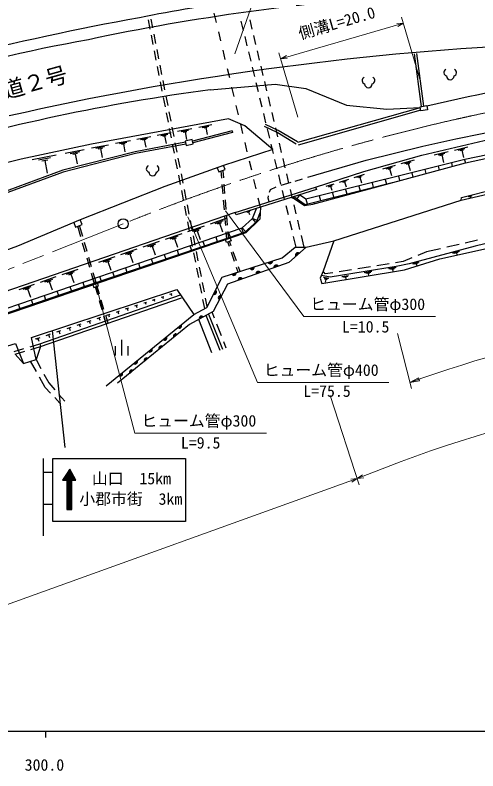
# Model space of a CAD drawing. Units: millimetres, scale not verified. Extents: x 40000 to 680000, y 20000 to 380000.
# Drawn here: x 363222 to 436234, y 198715 to 318102 of the extents above; entities that cross this region are included whole.
import ezdxf
from ezdxf.enums import TextEntityAlignment as Align

# ---------------------------------------------------------------- set-up
doc = ezdxf.new("R2010")
doc.units = ezdxf.units.MM
doc.header["$LTSCALE"] = 1000
doc.linetypes.add('CHAIN', pattern=[18.5, 12, -1.5, 3.5, -1.5])
for name, color, linetype, lineweight in [('M-BGD', 7, 'Continuous', 25), ('M-BMK', 2, 'CHAIN', 13), ('M-BMK-SRVR', 3, 'Continuous', 25), ('M-STR-HTXT', 7, 'Continuous', 13), ('M-STR-STR1', 1, 'Continuous', 25), ('M-STR-STRC', 7, 'Continuous', 25), ('M-STR-STRD', 5, 'Continuous', 25), ('M-TTL-BAND', 7, 'Continuous', 25)]:
    doc.layers.add(name, color=color, linetype=linetype, lineweight=lineweight)
doc.styles.add('ＭＳ ゴシック', font='')
doc.styles.get('ＭＳ ゴシック').set_extended_font_data('MS Gothic')

msp = doc.modelspace()

# ---------------------------------------------------------------- hatches: boundary and pattern name
at = {"layer": 'M-STR-HTXT'}
msp.add_hatch(color=256, dxfattribs=at).paths.add_polyline_path([(425516, 260085), (426844, 260825), (427013, 260355)])
at = {"layer": 'M-STR-STRC'}
h = msp.add_hatch(dxfattribs=at)
h.set_pattern_fill('USER', color=256, style=0, pattern_type=2)
h.set_pattern_definition([(47.12185, (866953, 275161), (-58.29559, 54.1302), []), (137.12185, (866953, 275161), (-54.13291, -58.29851), [])])
h.paths.add_polyline_path([(372170, 244621), (372801, 244626), (371847, 246397), (370708, 244622), (371378, 244619), (371374, 239991), (372170, 239993)])

# ---------------------------------------------------------------- linework, layer by layer
at = {"layer": 'M-BGD'}
for p, q in [((384535, 315899), (384250, 317358)), ((384955, 316097), (384692, 317444)), ((399259, 315687), (398905, 317144)), ((385013, 313445), (384726, 314918)), ((385433, 313643), (385146, 315115)), ((399849, 313257), (399495, 314715)), ((385491, 310992), (385204, 312464)), ((385911, 311189), (385624, 312661)), ((400439, 310828), (400085, 312285)), ((427324, 303643), (426230, 311968)), ((427721, 303695), (426626, 312020)), ((385969, 308538), (385682, 310010)), ((386389, 308735), (386102, 310207)), ((401030, 308398), (400675, 309856)), ((386447, 306084), (386160, 307556)), ((386867, 306281), (386580, 307753)), ((401620, 305969), (401266, 307427)), ((386926, 303630), (386639, 305102)), ((387346, 303827), (387059, 305300)), ((402210, 303540), (401856, 304997)), ((407823, 298020), (427193, 303514)), ((387404, 301176), (387117, 302649)), ((387824, 301373), (387537, 302846)), ((402800, 301110), (402446, 302568)), ((407932, 297635), (427302, 303129)), ((387882, 298722), (387595, 300195)), ((388302, 298920), (388015, 300392)), ((388824, 299748), (391109, 300192)), ((389425, 299707), (390568, 299929)), ((389740, 299610), (390312, 299721)), ((390026, 299665), (390263, 298446)), ((397455, 299826), (391191, 298212)), ((392195, 300403), (394273, 300806)), ((392742, 300365), (393780, 300567)), ((393028, 300277), (393547, 300378)), ((393288, 300328), (393503, 299220)), ((397455, 299826), (397530, 299535)), ((403390, 298681), (403036, 300139)), ((382442, 298508), (384651, 298938)), ((383023, 298468), (384128, 298683)), ((383328, 298375), (383880, 298482)), ((385614, 299125), (387861, 299561)), ((386205, 299084), (387329, 299302)), ((386515, 298989), (387077, 299098)), ((386796, 299043), (387029, 297845)), ((397530, 299535), (391254, 297919)), ((433629, 289294), (470649, 298487)), ((375281, 297117), (377931, 297632)), ((375978, 297069), (377303, 297327)), ((379075, 297854), (381402, 298306)), ((379687, 297812), (380850, 298038)), ((380008, 297714), (380590, 297827)), ((380299, 297770), (380540, 296529)), ((383604, 298428), (383833, 297250)), ((388360, 296269), (388073, 297741)), ((388780, 296466), (388493, 297938)), ((403980, 296252), (403626, 297709)), ((432558, 296788), (434670, 297282)), ((371114, 296308), (374121, 296892)), ((371905, 296254), (373408, 296546)), ((372320, 296126), (373071, 296272)), ((372695, 296199), (373007, 294595)), ((376343, 296957), (377006, 297086)), ((376675, 297021), (376949, 295608)), ((429364, 296041), (431548, 296552)), ((429944, 296023), (431036, 296279)), ((433119, 296771), (434175, 297017)), ((433416, 296692), (433944, 296815)), ((433622, 288853), (469213, 297117)), ((433680, 296753), (433943, 295627)), ((365891, 295293), (369721, 296037)), ((366898, 295224), (368813, 295596)), ((367426, 295062), (368384, 295248)), ((367905, 295155), (368302, 293112)), ((388838, 293815), (388551, 295287)), ((389258, 294012), (388971, 295484)), ((404570, 293822), (404216, 295280)), ((424122, 294638), (426221, 295225)), ((424686, 294645), (425736, 294938)), ((430251, 295942), (430797, 296069)), ((430524, 296005), (430796, 294840)), ((434144, 295265), (434273, 294749)), ((421243, 293833), (423220, 294386)), ((421774, 293839), (422762, 294116)), ((422058, 293777), (422552, 293915)), ((422305, 293846), (422600, 292791)), ((424987, 294578), (425512, 294725)), ((425250, 294652), (425563, 293532)), ((427886, 293701), (428044, 293070)), ((429972, 294222), (430120, 293630)), ((432058, 294743), (432196, 294190)), ((389317, 291361), (389030, 292833)), ((389737, 291558), (389450, 293030)), ((395832, 292337), (395738, 293496)), ((396128, 292399), (396037, 293521)), ((405160, 291393), (404806, 292850)), ((416692, 292460), (418365, 292993)), ((417146, 292482), (417982, 292748)), ((417390, 292437), (417809, 292570)), ((417599, 292503), (417883, 291611)), ((423715, 292658), (423891, 291951)), ((425800, 293179), (425968, 292511)), ((396035, 289845), (395913, 291340)), ((396331, 289907), (396209, 291403)), ((408966, 288197), (422738, 291640)), ((412323, 291069), (413560, 291463)), ((414409, 291733), (415853, 292193)), ((414800, 291752), (415523, 291982)), ((415012, 291713), (415373, 291828)), ((415192, 291770), (415438, 291000)), ((419543, 291615), (419725, 290887)), ((421629, 292136), (421811, 291409)), ((389795, 288907), (389508, 290379)), ((390215, 289104), (389928, 290577)), ((405750, 288963), (405396, 290421)), ((412685, 291002), (413303, 291199)), ((412994, 291101), (413204, 290441)), ((415371, 290572), (415553, 289844)), ((417457, 291093), (417639, 290366)), ((418682, 290626), (418701, 290552)), ((420768, 291148), (420777, 291112)), ((407198, 289425), (408966, 288197)), ((408100, 289712), (407672, 289095)), ((409114, 289007), (409296, 288280)), ((411200, 289529), (411382, 288801)), ((412425, 289062), (412472, 288873)), ((413286, 290050), (413468, 289323)), ((414510, 289583), (414548, 289433)), ((416596, 290105), (416624, 289993)), ((434723, 289450), (435313, 289604)), ((434820, 289428), (435242, 289539)), ((434918, 289407), (435170, 289473)), ((435053, 289410), (435104, 289235)), ((390273, 286453), (389986, 287926)), ((390693, 286650), (390406, 288123)), ((396238, 287354), (396116, 288849)), ((396534, 287416), (396412, 288911)), ((406340, 286534), (405986, 287992)), ((407577, 286688), (407229, 288147)), ((408555, 288482), (408451, 288333)), ((410339, 288541), (410396, 288314)), ((399594, 287020), (400453, 287293)), ((399845, 286974), (400274, 287111)), ((400060, 287042), (400205, 286585)), ((401334, 285518), (401886, 286928)), ((401790, 286685), (401868, 286654)), ((390751, 283999), (390464, 285472)), ((391171, 284197), (390884, 285669)), ((394048, 285152), (396680, 286057)), ((394766, 285203), (396082, 285656)), ((395155, 285141), (395813, 285367)), ((396442, 284862), (396320, 286357)), ((396738, 284924), (396616, 286419)), ((399439, 283817), (401334, 285518)), ((400652, 285914), (401153, 285356)), ((400700, 285957), (401399, 285684)), ((406930, 284105), (406576, 285562)), ((408156, 284256), (407808, 285715)), ((373597, 283059), (373102, 284760)), ((373883, 283149), (373390, 284844)), ((390494, 283931), (393110, 284830)), ((391208, 283981), (392516, 284431)), ((391595, 283919), (392249, 284144)), ((395484, 285254), (395967, 283850)), ((398948, 284442), (399189, 283732)), ((399052, 284478), (399553, 283920)), ((400353, 284638), (400446, 284534)), ((374766, 275417), (399439, 283817)), ((386956, 282714), (389556, 283608)), ((387665, 282764), (388965, 283211)), ((391229, 281546), (390942, 283018)), ((391649, 281743), (391362, 283215)), ((391922, 284031), (392401, 282636)), ((394877, 283056), (395119, 282347)), ((396617, 282706), (396523, 283865)), ((396910, 282806), (396819, 283927)), ((396912, 283749), (397154, 283039)), ((398172, 283386), (398218, 283252)), ((407578, 281439), (407166, 283133)), ((408823, 281454), (408388, 283283)), ((374295, 280658), (373876, 282099)), ((374581, 280749), (374162, 282189)), ((383433, 281503), (386018, 282392)), ((384138, 281553), (385431, 281997)), ((388050, 282703), (388700, 282926)), ((388375, 282814), (388852, 281428)), ((392842, 282364), (393084, 281654)), ((394101, 282000), (394148, 281864)), ((396137, 282693), (396183, 282558)), ((397023, 281534), (396773, 282257)), ((397307, 281632), (397057, 282354)), ((433261, 281874), (431312, 281428)), ((436186, 282542), (434236, 282096)), ((379926, 280298), (382495, 281181)), ((380627, 280347), (381912, 280789)), ((384521, 281492), (385167, 281714)), ((384844, 281603), (385318, 280224)), ((388771, 280978), (389013, 280268)), ((390031, 280614), (390078, 280476)), ((390807, 281671), (391048, 280961)), ((391708, 279092), (391421, 280564)), ((392128, 279289), (391841, 280761)), ((392066, 281307), (392113, 281170)), ((397842, 279172), (397351, 280589)), ((398125, 279269), (397634, 280687)), ((407397, 281436), (409134, 281458)), ((428118, 280698), (426751, 280134)), ((430337, 281205), (428118, 280698)), ((432179, 280540), (433411, 280876)), ((432373, 280521), (433253, 280760)), ((432568, 280501), (433096, 280645)), ((374992, 278258), (374574, 279698)), ((375279, 278348), (374860, 279789)), ((376434, 279097), (378988, 279975)), ((377131, 279146), (378408, 279585)), ((381007, 280286), (381649, 280507)), ((381328, 280397), (381799, 279026)), ((384701, 279592), (384943, 278882)), ((386736, 280285), (386978, 279575)), ((387996, 279921), (388043, 279783)), ((425826, 279752), (424460, 279188)), ((432844, 280528), (432919, 280258)), ((377509, 279086), (378148, 279305)), ((377828, 279196), (378297, 277834)), ((380630, 278206), (380872, 277496)), ((382666, 278899), (382907, 278189)), ((383925, 278535), (383973, 278395)), ((385960, 279228), (386008, 279089)), ((392606, 276835), (392319, 278307)), ((398419, 277504), (398169, 278227)), ((398703, 277602), (398453, 278324)), ((419281, 278358), (417306, 278041)), ((422243, 278832), (420268, 278516)), ((422115, 278068), (423335, 278269)), ((424460, 279188), (423230, 278991)), ((425957, 278837), (426979, 279139)), ((426122, 278818), (426853, 279033)), ((426288, 278798), (426726, 278927)), ((426520, 278821), (426599, 278569)), ((370646, 277107), (373165, 277973)), ((371333, 277156), (372593, 277589)), ((371706, 277096), (372335, 277313)), ((372021, 277204), (372482, 275861)), ((375766, 275597), (375272, 277298)), ((376050, 275694), (375558, 277388)), ((378595, 277513), (378837, 276803)), ((379854, 277149), (379903, 277007)), ((381890, 277842), (381938, 277701)), ((392186, 276638), (391899, 278110)), ((412127, 277211), (411834, 277641)), ((413357, 277408), (412127, 277211)), ((416319, 277883), (414344, 277566)), ((414765, 276806), (415848, 276988)), ((418303, 277427), (419523, 277635)), ((418490, 277373), (419362, 277521)), ((418677, 277319), (419200, 277408)), ((418947, 277307), (418999, 276971)), ((422302, 278013), (423174, 278157)), ((422489, 277958), (423012, 278045)), ((422759, 277946), (422811, 277613)), ((367228, 275932), (369716, 276787)), ((367907, 275980), (369151, 276408)), ((368275, 275921), (368897, 276135)), ((368586, 276028), (369042, 274701)), ((373894, 275912), (374135, 275202)), ((376560, 276820), (376802, 276110)), ((377819, 276456), (377868, 276313)), ((393084, 274381), (392797, 275854)), ((411862, 276704), (412715, 276538)), ((411961, 276576), (412570, 276458)), ((412060, 276448), (412425, 276377)), ((412227, 276343), (412136, 275926)), ((414930, 276758), (415704, 276889)), ((415095, 276711), (415560, 276789)), ((415334, 276701), (415376, 276407)), ((355811, 268963), (374766, 275417)), ((363841, 274768), (366298, 275612)), ((364512, 274815), (365740, 275237)), ((364875, 274757), (365489, 274968)), ((365182, 274863), (365632, 273552)), ((371858, 275219), (372100, 274509)), ((373118, 274856), (373167, 274711)), ((375784, 275764), (375833, 275619)), ((376252, 273926), (375893, 275158)), ((376538, 274017), (376178, 275255)), ((392664, 274184), (392377, 275656)), ((367104, 266170), (389340, 273890)), ((367243, 265741), (389487, 273465)), ((367788, 273833), (368029, 273123)), ((369047, 273470), (369097, 273323)), ((369823, 274526), (370065, 273816)), ((371082, 274163), (371132, 274017)), ((386290, 273549), (386674, 273676)), ((386482, 273612), (386567, 273356)), ((387635, 273995), (387995, 274115)), ((387815, 274055), (387895, 273815)), ((393538, 272053), (393275, 273400)), ((363717, 272447), (363959, 271737)), ((365752, 273140), (365994, 272430)), ((367012, 272777), (367062, 272629)), ((376949, 271526), (376531, 272966)), ((377236, 271616), (376817, 273056)), ((382106, 272161), (382564, 272312)), ((382335, 272236), (382437, 271931)), ((383526, 272632), (383959, 272775)), ((383742, 272703), (383838, 272415)), ((384920, 273094), (385328, 273230)), ((385124, 273162), (385215, 272890)), ((393139, 271744), (392855, 273202)), ((364977, 272084), (365027, 271935)), ((379190, 271193), (379699, 271362)), ((379444, 271277), (379557, 270938)), ((380661, 271681), (381145, 271841)), ((380903, 271761), (381010, 271439)), ((394679, 270207), (394293, 271194)), ((374613, 269674), (375203, 269870)), ((376166, 270189), (376729, 270376)), ((376448, 270283), (376572, 269907)), ((377587, 269333), (377229, 270565)), ((377875, 269417), (377515, 270656)), ((377691, 270695), (378227, 270873)), ((377959, 270784), (378078, 270427)), ((394252, 264767), (392192, 270037)), ((395572, 265117), (393348, 270674)), ((371422, 268615), (372069, 268830)), ((371745, 268722), (371889, 268291)), ((373032, 269149), (373650, 269354)), ((373341, 269252), (373478, 268840)), ((374908, 269772), (375039, 269378)), ((395772, 267413), (395044, 269276)), ((368115, 267517), (368819, 267751)), ((368467, 267634), (368623, 267164)), ((369783, 268071), (370459, 268295)), ((370121, 268183), (370270, 267733)), ((366416, 266954), (367151, 267197)), ((366632, 266917), (366999, 267039)), ((366816, 266978), (366946, 266586)), ((380019, 266812), (380019, 264312)), ((396523, 265494), (396136, 266482)), ((363077, 264967), (364611, 265425)), ((365570, 265712), (367104, 266170)), ((365718, 265286), (367243, 265741)), ((367104, 266170), (367243, 265741)), ((379019, 265812), (379019, 264312)), ((381019, 265812), (381019, 264312)), ((363235, 264545), (364760, 265000)), ((364557, 263080), (366545, 263680)), ((366568, 261780), (365668, 263415)), ((366545, 263680), (367295, 262285)), ((367950, 259269), (367050, 260904)), ((367768, 261404), (368517, 260008)), ((368777, 258403), (367950, 259269)), ((368517, 260008), (369462, 258929)), ((370121, 258177), (371066, 257097)), ((370295, 256814), (369468, 257680))]:
    msp.add_line(p, q, dxfattribs=at)
for points in [[(393990, 306316), (404240, 307197), (409086, 306489), (415489, 303893), (421845, 303263), (427138, 303498)], [(403863, 296882), (399448, 300620), (396864, 301717), (375270, 297717), (364154, 295345), (349570, 291734), (338313, 288478), (326560, 284584), (312011, 279097), (303515, 275592), (292428, 270630), (279552, 264435), (266702, 257479), (256772, 251798), (249922, 247337)], [(410628, 290949), (418240, 293406), (427389, 295990), (439908, 298917), (453980, 301519)], [(407562, 297735), (404551, 299539), (402553, 300483)], [(407768, 298079), (404740, 299892), (402724, 300845)], [(455888, 299780), (434177, 295273), (409114, 289007), (408100, 289712)], [(406944, 289344), (408873, 288050), (410180, 288256), (434266, 294747), (454373, 299113), (455944, 299430)], [(390103, 298018), (382146, 296529), (370723, 293597), (359335, 289388), (359323, 289383)], [(390166, 297725), (382211, 296236), (370812, 293310), (359441, 289107)], [(403863, 296882), (396123, 294356), (386824, 291005), (373490, 285742), (363578, 281612), (354681, 278332), (343684, 274886), (339035, 273518), (332521, 271936), (324437, 270085), (316297, 268459), (313665, 267872)], [(409134, 281458), (413523, 282430), (433622, 288853), (433629, 289294)], [(401938, 287752), (401817, 285847), (399599, 283723), (355762, 268776), (318191, 257023), (300675, 256418), (299427, 256879), (298221, 257708), (297834, 258288)], [(298140, 259338), (298616, 258620), (299399, 257900), (300266, 257515), (301077, 257284), (317966, 257718), (355576, 269676), (399052, 284478), (400700, 285957), (401327, 287558)], [(397963, 286921), (356502, 272668), (341174, 267924), (325563, 264243), (314447, 262013), (301810, 260172), (301836, 259853)], [(457910, 287156), (452178, 285561), (435822, 281621), (425393, 278838), (423360, 278416), (412947, 276711), (411547, 276957)], [(413523, 282430), (411834, 277641), (411367, 276527), (411625, 275706), (424660, 277840), (430248, 279617), (439466, 281634), (453409, 285000), (458055, 286249)], [(377590, 259536), (391443, 270823), (393473, 271925), (395904, 276693), (405344, 279737), (407397, 281436)], [(409134, 281458), (406429, 279029), (396706, 275607), (394464, 271288), (390735, 269235), (379384, 259937)], [(367243, 265741), (366545, 263680), (365806, 267173), (388729, 274780), (391443, 270823)], [(395990, 265284), (393782, 270801), (393762, 270902)], [(329319, 254773), (332040, 256771), (363259, 266243), (364557, 263080), (363236, 264543)]]:
    msp.add_lwpolyline(points, dxfattribs=at)
for points in [[(428294, 303153), (427238, 302958), (427118, 303605), (428174, 303801)], [(390208, 297530), (391288, 297761), (391146, 298427), (390065, 298197)], [(396123, 294356), (395122, 293996), (395352, 293357), (396353, 293718)], [(397963, 286921), (410628, 290949), (410753, 290555), (398088, 286528)], [(373490, 285742), (372480, 285321), (372771, 284622), (373782, 285043)], [(396435, 282644), (397161, 282892), (397315, 282442), (396588, 282194)], [(376226, 275754), (375508, 275509), (375655, 275077), (376373, 275322)]]:
    msp.add_lwpolyline(points, close=True, dxfattribs=at)
for centre, radius, start, end in [((446739, -1468), 325481, 95.41849, 101.32297), ((449175, -37705), 359704, 93.75857, 101.9359), ((453001, -74565), 398469, 100.1421, 108.72063), ((438517, -29791), 349866, 100.49611, 110.13666), ((468077, -165021), 479028, 92.8993, 102.76137), ((431407, 309011), 536, 116.08703, 255.33416), ((432335, 309011), 536, 284.66584, 63.91297), ((418504, 307756), 536, 116.08703, 255.33416), ((419432, 307756), 536, 284.66584, 63.91297), ((510775, -49768), 363003, 98.92815, 103.15017), ((431871, 308492), 600, 180, 360), ((418968, 307237), 600, 180, 360), ((438113, -19012), 328306, 97.72375, 106.26704), ((384453, 293837), 536, 116.08703, 255.33416), ((385382, 293837), 536, 284.66584, 63.91297), ((384918, 293319), 600, 180, 360), ((407818, 280203), 354, 50.72764, 213.13282), ((407818, 280203), 283, 52.95168, 210.90878), ((407818, 280203), 212, 56.698, 207.16245), ((407818, 280203), 142, 64.40973, 199.45072), ((407818, 280203), 100, 74.7274, 189.13306), ((400607, 278266), 354, 206.67192, 9.0771), ((400607, 278266), 283, 208.89596, 6.85306), ((400607, 278266), 212, 212.64229, 3.10674), ((400607, 278266), 142, 220.35402, 355.39501), ((400607, 278266), 100, 230.67168, 345.07734), ((403462, 279187), 354, 206.67192, 9.0771), ((403462, 279187), 283, 208.89596, 6.85306), ((403462, 279187), 212, 212.64229, 3.10674), ((403462, 279187), 142, 220.35402, 355.39501), ((403462, 279187), 100, 230.67168, 345.07734), ((404415, 278263), 354, 28.18651, 190.59169), ((404415, 278263), 283, 30.41055, 188.36765), ((404415, 278263), 212, 34.15687, 184.62132), ((404415, 278263), 142, 41.8686, 176.90959), ((404415, 278263), 100, 52.18627, 166.59193), ((397752, 277346), 354, 206.67192, 9.0771), ((397752, 277346), 283, 208.89596, 6.85306), ((397752, 277346), 212, 212.64229, 3.10674), ((397752, 277346), 142, 220.35402, 355.39501), ((397752, 277346), 100, 230.67168, 345.07734), ((401586, 277267), 354, 28.18651, 190.59169), ((401586, 277267), 283, 30.41055, 188.36765), ((401586, 277267), 212, 34.15687, 184.62132), ((401586, 277267), 142, 41.8686, 176.90959), ((401586, 277267), 100, 52.18627, 166.59193), ((398756, 276271), 354, 28.18651, 190.59169), ((398756, 276271), 283, 30.41055, 188.36765), ((398756, 276271), 212, 34.15687, 184.62132), ((398756, 276271), 142, 41.8686, 176.90959), ((398756, 276271), 100, 52.18627, 166.59193), ((394640, 274334), 354, 251.78033, 54.18551), ((394640, 274334), 283, 254.00437, 51.96147), ((394640, 274334), 212, 257.7507, 48.21514), ((394640, 274334), 142, 265.46243, 40.50341), ((394640, 274334), 100, 275.78009, 30.18575), ((395633, 273423), 354, 71.36243, 233.7676), ((395633, 273423), 283, 73.58646, 231.54357), ((395633, 273423), 212, 77.33279, 227.79724), ((395633, 273423), 142, 85.04452, 220.08551), ((395633, 273423), 100, 95.36218, 209.76785), ((392626, 270214), 354, 37.63604, 200.04122), ((392626, 270214), 283, 39.86008, 197.81718), ((392626, 270214), 212, 43.6064, 194.07085), ((392626, 270214), 142, 51.31813, 186.35912), ((392626, 270214), 100, 61.6358, 176.04146), ((389134, 269011), 354, 227.96998, 30.37516), ((389134, 269011), 283, 230.19402, 28.15112), ((389134, 269011), 212, 233.94035, 24.4048), ((389134, 269011), 142, 241.65208, 16.69307), ((389134, 269011), 100, 251.96974, 6.3754), ((388575, 267396), 354, 48.11924, 210.52441), ((388575, 267396), 283, 50.34327, 208.30038), ((388575, 267396), 212, 54.0896, 204.55405), ((388575, 267396), 142, 61.80133, 196.84232), ((388575, 267396), 100, 72.11899, 186.52466), ((386808, 267116), 354, 227.96998, 30.37516), ((386808, 267116), 283, 230.19402, 28.15112), ((386808, 267116), 212, 233.94035, 24.4048), ((386808, 267116), 142, 241.65208, 16.69307), ((386808, 267116), 100, 251.96974, 6.3754), ((384483, 265221), 354, 227.96998, 30.37516), ((384483, 265221), 283, 230.19402, 28.15112), ((384483, 265221), 212, 233.94035, 24.4048), ((384483, 265221), 142, 241.65208, 16.69307), ((384483, 265221), 100, 251.96974, 6.3754), ((386254, 265495), 354, 48.11924, 210.52441), ((386254, 265495), 283, 50.34327, 208.30038), ((386254, 265495), 212, 54.0896, 204.55405), ((386254, 265495), 142, 61.80133, 196.84232), ((386254, 265495), 100, 72.11899, 186.52466), ((383933, 263594), 354, 48.11924, 210.52441), ((383933, 263594), 283, 50.34327, 208.30038), ((382157, 263326), 354, 227.96998, 30.37516), ((382157, 263326), 283, 230.19402, 28.15112), ((382157, 263326), 212, 233.94035, 24.4048), ((382157, 263326), 142, 241.65208, 16.69307), ((382157, 263326), 100, 251.96974, 6.3754), ((383933, 263594), 212, 54.0896, 204.55405), ((383933, 263594), 142, 61.80133, 196.84232), ((383933, 263594), 100, 72.11899, 186.52466), ((379831, 261431), 354, 227.96998, 30.37516), ((379831, 261431), 283, 230.19402, 28.15112), ((379831, 261431), 212, 233.94035, 24.4048), ((379831, 261431), 142, 241.65208, 16.69307), ((381613, 261692), 354, 48.11924, 210.52441), ((381613, 261692), 283, 50.34327, 208.30038), ((381613, 261692), 212, 54.0896, 204.55405), ((381613, 261692), 142, 61.80133, 196.84232), ((381613, 261692), 100, 72.11899, 186.52466), ((379831, 261431), 100, 251.96974, 6.3754)]:
    msp.add_arc(centre, radius, start, end, dxfattribs=at)
at = {"layer": 'M-BMK'}
msp.add_line((380266, 285125), (355913, 275476), dxfattribs=at)
for centre, radius, start, end in [((512351, -52799), 363269, 95.5498, 102.64655), ((508978, -32217), 342451, 102.84988, 112.07717)]:
    msp.add_arc(centre, radius, start, end, dxfattribs=at)
at = {"layer": 'M-BMK-SRVR'}
msp.add_circle((380266, 285125), 800, dxfattribs=at)
at = {"layer": 'M-STR-HTXT'}
for p, q in [((427176, 307605), (424210, 317797)), ((405125, 311202), (424490, 316837)), ((424490, 316837), (423460, 316798)), ((424490, 316837), (423599, 316318)), ((407812, 301970), (404846, 312162)), ((405125, 311202), (406016, 311721)), ((405125, 311202), (406155, 311241)), ((423547, 267830), (425762, 259116)), ((412954, 257992), (417513, 243910)), ((417198, 244885), (348981, 220306)), ((417198, 244885), (416172, 244781)), ((417198, 244885), (416342, 244310)), ((417198, 244885), (418028, 245496)), ((417198, 244885), (418218, 245033))]:
    msp.add_line(p, q, dxfattribs=at)
for points in [[(397870, 312008), (407369, 339080), (426074, 339080)], [(396439, 287178), (408775, 270471), (429525, 270471)], [(390486, 286247), (401441, 260063), (422191, 260063)], [(375776, 276190), (382133, 252051), (402883, 252051)]]:
    msp.add_lwpolyline(points, dxfattribs=at)
msp.add_lwpolyline([(425516, 260085), (426844, 260825), (427013, 260355)], close=True, dxfattribs=at)
for centre, end in [((498949, 54730), 109.67667), ((500041, 43142), 112.32508)]:
    msp.add_arc(centre, 218089, 91.5492, end, dxfattribs=at)
at = {"layer": 'M-STR-STR1'}
for p, q in [((394989, 316936), (394642, 318395)), ((400628, 315872), (400281, 317331)), ((395684, 314018), (395337, 315477)), ((401207, 313440), (400860, 314899)), ((396379, 311099), (396032, 312559)), ((401786, 311008), (401439, 312467)), ((397074, 308181), (396726, 309640)), ((402365, 308576), (402018, 310035)), ((402944, 306144), (402597, 307603)), ((397769, 305263), (397421, 306722)), ((403524, 303712), (403176, 305171)), ((398464, 302344), (398116, 303803)), ((404103, 301280), (403755, 302739)), ((399158, 299426), (398811, 300885)), ((404682, 298848), (404334, 300307)), ((399853, 296507), (399506, 297966)), ((405261, 296416), (404913, 297875)), ((400548, 293589), (400201, 295048)), ((405840, 293984), (405492, 295443)), ((406419, 291552), (406071, 293011)), ((401243, 290670), (400896, 292130)), ((406998, 289120), (406650, 290579)), ((401938, 287752), (401590, 289211))]:
    msp.add_line(p, q, dxfattribs=at)
at = {"layer": 'M-STR-STRC'}
for p, q in [((369085, 268261), (371073, 249815)), ((367656, 248047), (367656, 235864)), ((367656, 245910), (369167, 245910)), ((367656, 240842), (369167, 240842))]:
    msp.add_line(p, q, dxfattribs=at)
for points in [[(390118, 238132), (369167, 238132), (369167, 248047), (390118, 248047)], [(372170, 244621), (372801, 244626), (371847, 246397), (370708, 244622), (371378, 244619), (371374, 239991), (372170, 239993)]]:
    msp.add_lwpolyline(points, close=True, dxfattribs=at)
at = {"layer": 'M-STR-STRD'}
for p, q in [((405195, 291248), (406757, 291689)), ((407398, 291893), (408571, 292237))]:
    msp.add_line(p, q, dxfattribs=at)
for points in [[(409403, 292529), (418621, 295168), (427557, 297384), (432764, 298545), (441067, 300269), (449668, 302011), (456670, 303242), (467758, 304784)], [(403356, 290149), (403528, 290540), (404419, 290993)], [(403322, 288626), (403168, 289195), (403184, 289539)]]:
    msp.add_lwpolyline(points, dxfattribs=at)
at = {"layer": 'M-TTL-BAND'}
for p, q in [((40000, 205000), (579000, 205000)), ((368000, 205000), (368000, 204000))]:
    msp.add_line(p, q, dxfattribs=at)

# ---------------------------------------------------------------- texts
at = {"layer": 'M-BGD', "style": 'ＭＳ ゴシック'}
msp.add_text('一般国道２号', height=2566, rotation=15.624, dxfattribs=at).set_placement((361265, 306048), align=Align.MIDDLE_CENTER)
at = {"layer": 'M-STR-HTXT', "style": 'ＭＳ ゴシック'}
msp.add_text('側溝L=20.0', height=1833, rotation=16.225, dxfattribs=at).set_placement((414388, 315460), align=Align.BOTTOM_CENTER)
for s, p in [('ヒューム管φ300', (409775, 270971)), ('L=10.5', (414791, 267411)), ('ヒューム管φ400', (402441, 260563)), ('L=75.5', (408688, 257249)), ('ヒューム管φ300', (383133, 252551)), ('L=9.5', (389380, 249078))]:
    msp.add_text(s, height=1833, dxfattribs=at).set_placement(p, align=Align.BOTTOM_LEFT)
at = {"layer": 'M-STR-STRC', "style": 'ＭＳ ゴシック'}
for s, p in [('山口\u300015km', (381570, 243432)), ('小郡市街\u30003km', (381472, 240202))]:
    msp.add_text(s, height=1833, dxfattribs=at).set_placement(p, align=Align.BOTTOM_CENTER)
at = {"layer": 'M-TTL-BAND', "style": 'ＭＳ ゴシック'}
msp.add_text('300.0', height=1833, dxfattribs=at).set_placement((367844, 198195), align=Align.BOTTOM_CENTER)

doc.saveas('drawing.dxf')
